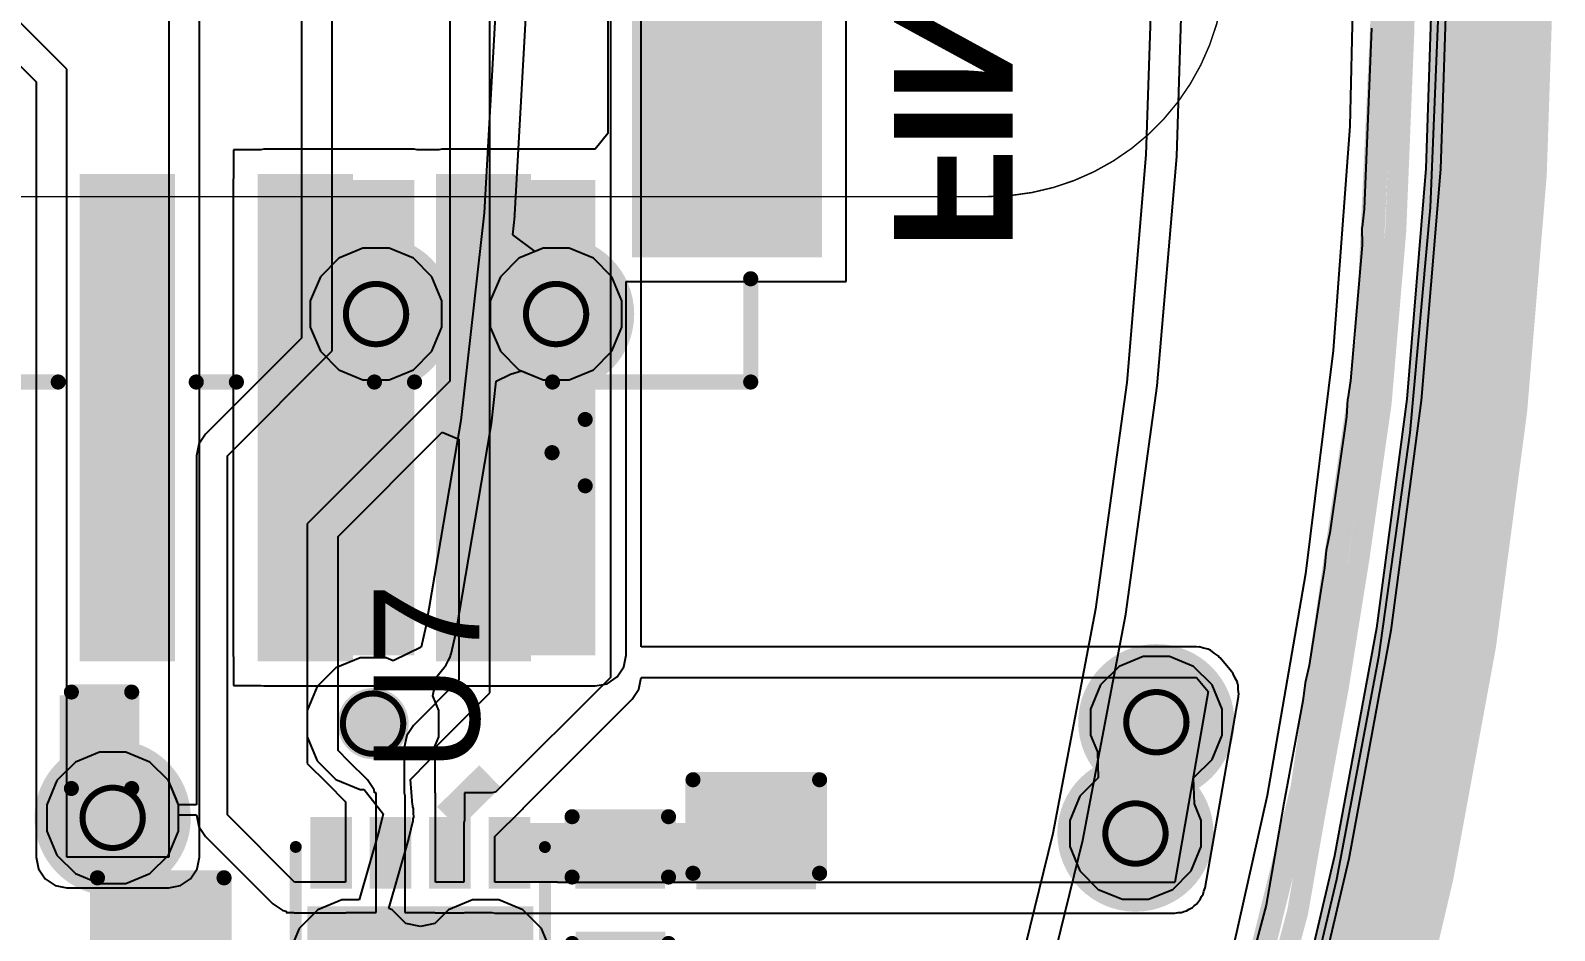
# Model space of a CAD drawing. Header units: inches. Extents: x -30 to 282, y -86 to 78.
# Drawn here: x 37.54 to 50.37, y -53.93 to -46.35 of the extents above; entities that cross this region are included whole.
import ezdxf

# ---------------------------------------------------------------- set-up
doc = ezdxf.new("R2010")
doc.units = ezdxf.units.IN
for name, color, linetype in [('Board Outline', 216, 'Continuous'), ('Bottom Layer', 5, 'Continuous'), ('Bottom Overlay', 54, 'Continuous'), ('Bottom Paste', 16, 'Continuous'), ('Bottom Solder', 6, 'Continuous'), ('Dimensions', 6, 'Continuous'), ('Drill Drawing', 1, 'Continuous'), ('GND 01', 76, 'Continuous'), ('GND 02', 16, 'Continuous'), ('Pad Holes', 156, 'Continuous'), ('PWR', 156, 'Continuous'), ('SIG 01', 90, 'Continuous'), ('Top Layer', 1, 'Continuous'), ('Top Overlay', 2, 'Continuous'), ('Top Paste', 8, 'Continuous'), ('Top Solder', 216, 'Continuous'), ('Via Holes', 16, 'Continuous')]:
    doc.layers.add(name, color=color, linetype=linetype)
doc.styles.add('Arial', font='', dxfattribs={"height": 0.2})
doc.styles.add('Arial_Bold', font='', dxfattribs={"height": 0.2})
doc.styles.get('Arial').set_extended_font_data('Arial')
doc.styles.get('Arial_Bold').set_extended_font_data('Arial', bold=True)

# ---------------------------------------------------------------- blocks, each defined once
blk = doc.blocks.new('B6B_ZR_SM4_TF_LF__SN__B_31')
at = {"layer": 'Bottom Layer'}
for points in [[(-4.1, 3.275), (-3.4, 3.275), (-3.4, -0.725), (-4.1, -0.725)], [(-2.6, 3.275), (-1.9, 3.275), (-1.9, -0.725), (-2.6, -0.725)], [(-1.1, 3.275), (-0.4, 3.275), (-0.4, -0.725), (-1.1, -0.725)], [(-6.55, -0.125), (-5.05, -0.125), (-5.05, -2.425), (-6.55, -2.425)]]:
    blk.add_hatch(color=5, dxfattribs=at).paths.add_polyline_path(points)
at = {"layer": 'Bottom Overlay'}
blk.add_hatch(color=54, dxfattribs=at).paths.add_polyline_path([(-4.594, 1.71), (-4.594, 1.417), (-4.403, 1.417), (-4.403, 1.71)])
at = {"layer": 'Bottom Paste'}
for points in [[(-4.1, 3.275), (-3.4, 3.275), (-3.4, -0.725), (-4.1, -0.725)], [(-2.6, 3.275), (-1.9, 3.275), (-1.9, -0.725), (-2.6, -0.725)], [(-1.1, 3.275), (-0.4, 3.275), (-0.4, -0.725), (-1.1, -0.725)], [(-6.55, -0.125), (-5.05, -0.125), (-5.05, -2.425), (-6.55, -2.425)]]:
    blk.add_hatch(color=16, dxfattribs=at).paths.add_polyline_path(points)
at = {"layer": 'Bottom Solder'}
for points in [[(-4.151, 3.326), (-3.349, 3.326), (-3.349, -0.776), (-4.151, -0.776)], [(-2.651, 3.326), (-1.849, 3.326), (-1.849, -0.776), (-2.651, -0.776)], [(-1.151, 3.326), (-0.349, 3.326), (-0.349, -0.776), (-1.151, -0.776)], [(-6.601, -0.074), (-4.999, -0.074), (-4.999, -2.476), (-6.601, -2.476)]]:
    blk.add_hatch(color=6, dxfattribs=at).paths.add_polyline_path(points)
at = {"layer": 'Bottom Overlay', "const_width": 0.127}
for points in [[(-4.327, 1.57), (-4.606, 1.849)], [(-4.606, 1.849), (-4.606, 1.29)], [(-4.327, 1.57), (-4.606, 1.29)], [(-4.331, 0.975), (-6, 0.975)], [(-6, 0.975), (-6, 0.106)], [(-2.831, 0.975), (-3.169, 0.975)], [(-1.331, 0.975), (-1.669, 0.975)], [(0.169, 0.975), (-0.169, 0.975)]]:
    blk.add_lwpolyline(points, dxfattribs=at)
at = {"layer": 'Bottom Overlay', "const_width": 0.0635}
for points in [[(-4.638, 1.849, 1), (-4.575, 1.849, 1)], [(-4.638, 1.849, 1), (-4.575, 1.849, 1)], [(-4.359, 1.57, 1), (-4.295, 1.57, 1)], [(-4.359, 1.57, 1), (-4.295, 1.57, 1)], [(-4.638, 1.29, 1), (-4.575, 1.29, 1)], [(-4.638, 1.29, 1), (-4.575, 1.29, 1)], [(-6.032, 0.975, 1), (-5.968, 0.975, 1)], [(-6.032, 0.975, 1), (-5.968, 0.975, 1)], [(-4.363, 0.975, 1), (-4.299, 0.975, 1)], [(-3.201, 0.975, 1), (-3.137, 0.975, 1)], [(-2.863, 0.975, 1), (-2.799, 0.975, 1)], [(-1.701, 0.975, 1), (-1.637, 0.975, 1)], [(-1.363, 0.975, 1), (-1.299, 0.975, 1)], [(-0.201, 0.975, 1), (-0.137, 0.975, 1)], [(-6.032, 0.106, 1), (-5.968, 0.106, 1)]]:
    blk.add_lwpolyline(points, format="xyb", close=True, dxfattribs=at)
blk = doc.blocks.new('WSON_8_2_2__81')
at = {"layer": 'Bottom Solder'}
h = blk.add_hatch(color=6, dxfattribs=at)
edge = h.paths.add_edge_path()
edge.add_arc((0, 0.55), 0.102, 0, 360)
h = blk.add_hatch(color=6, dxfattribs=at)
edge = h.paths.add_edge_path()
edge.add_arc((0, -0.55), 0.102, 0, 360)
at = {"layer": 'Pad Holes'}
h = blk.add_hatch(color=7, dxfattribs=at)
edge = h.paths.add_edge_path()
edge.add_arc((0, 0.55), 0.15, 0, 360)
h = blk.add_hatch(color=7, dxfattribs=at)
edge = h.paths.add_edge_path()
edge.add_arc((0, -0.55), 0.15, 0, 360)
at = {"layer": 'PWR'}
h = blk.add_hatch(color=156, dxfattribs=at)
edge = h.paths.add_edge_path()
edge.add_arc((0, 0.55), 0.3, 0, 360)
h = blk.add_hatch(color=156, dxfattribs=at)
edge = h.paths.add_edge_path()
edge.add_arc((0, -0.55), 0.3, 0, 360)
at = {"layer": 'SIG 01'}
h = blk.add_hatch(color=90, dxfattribs=at)
edge = h.paths.add_edge_path()
edge.add_arc((0, 0.55), 0.3, 0, 360)
h = blk.add_hatch(color=90, dxfattribs=at)
edge = h.paths.add_edge_path()
edge.add_arc((0, -0.55), 0.3, 0, 360)
at = {"layer": 'Top Layer'}
for points in [[(0.45, -0.9), (-0.45, -0.9), (-0.45, 0.9), (0.45, 0.9)], [(-0.699, 0.876), (-0.699, 0.626), (-1.199, 0.626), (-1.199, 0.876)], [(0.701, 0.625), (0.701, 0.875), (1.201, 0.875), (1.201, 0.625)], [(-0.701, 0.377), (-0.701, 0.127), (-1.201, 0.127), (-1.201, 0.377)], [(0.701, 0.126), (0.701, 0.376), (1.201, 0.376), (1.201, 0.126)], [(-0.7, -0.126), (-0.7, -0.376), (-1.2, -0.376), (-1.2, -0.126)], [(0.701, -0.374), (0.701, -0.124), (1.201, -0.124), (1.201, -0.374)], [(-0.701, -0.626), (-0.701, -0.876), (-1.201, -0.876), (-1.201, -0.626)], [(0.701, -0.876), (0.701, -0.626), (1.201, -0.626), (1.201, -0.876)]]:
    blk.add_hatch(color=1, dxfattribs=at).paths.add_polyline_path(points)
h = blk.add_hatch(color=1, dxfattribs=at)
edge = h.paths.add_edge_path()
edge.add_arc((0, 0.55), 0.3, 0, 360)
h = blk.add_hatch(color=1, dxfattribs=at)
edge = h.paths.add_edge_path()
edge.add_arc((0, -0.55), 0.3, 0, 360)
at = {"layer": 'Top Paste'}
for points in [[(0.45, -0.9), (-0.45, -0.9), (-0.45, 0.9), (0.45, 0.9)], [(-0.699, 0.876), (-0.699, 0.626), (-1.199, 0.626), (-1.199, 0.876)], [(0.701, 0.625), (0.701, 0.875), (1.201, 0.875), (1.201, 0.625)], [(-0.701, 0.377), (-0.701, 0.127), (-1.201, 0.127), (-1.201, 0.377)], [(0.701, 0.126), (0.701, 0.376), (1.201, 0.376), (1.201, 0.126)], [(-0.7, -0.126), (-0.7, -0.376), (-1.2, -0.376), (-1.2, -0.126)], [(0.701, -0.374), (0.701, -0.124), (1.201, -0.124), (1.201, -0.374)], [(-0.701, -0.626), (-0.701, -0.876), (-1.201, -0.876), (-1.201, -0.626)], [(0.701, -0.876), (0.701, -0.626), (1.201, -0.626), (1.201, -0.876)]]:
    blk.add_hatch(color=8, dxfattribs=at).paths.add_polyline_path(points)
at = {"layer": 'Top Solder'}
for points in [[(-0.649, 0.927), (-0.649, 0.575), (-1.25, 0.575), (-1.25, 0.927)], [(0.501, -0.951), (-0.501, -0.951), (-0.501, 0.951), (0.501, 0.951)], [(0.65, 0.575), (0.65, 0.926), (1.251, 0.926), (1.251, 0.575)], [(-0.65, 0.427), (-0.65, 0.076), (-1.251, 0.076), (-1.251, 0.427)], [(0.65, 0.075), (0.65, 0.427), (1.251, 0.427), (1.251, 0.075)], [(-0.65, -0.075), (-0.65, -0.427), (-1.251, -0.427), (-1.251, -0.075)], [(0.65, -0.425), (0.65, -0.073), (1.251, -0.073), (1.251, -0.425)], [(-0.65, -0.575), (-0.65, -0.927), (-1.251, -0.927), (-1.251, -0.575)], [(0.65, -0.927), (0.65, -0.575), (1.251, -0.575), (1.251, -0.927)]]:
    blk.add_hatch(color=216, dxfattribs=at).paths.add_polyline_path(points)
h = blk.add_hatch(color=216, dxfattribs=at)
edge = h.paths.add_edge_path()
edge.add_arc((0, 0.55), 0.402, 0, 360)
h = blk.add_hatch(color=216, dxfattribs=at)
edge = h.paths.add_edge_path()
edge.add_arc((0, -0.55), 0.402, 0, 360)
at = {"layer": 'Top Overlay'}
for points, const_width in [([(-1, 1.049), (1, 1.049)], 0.1), ([(-1.457, 0.904), (-1.33, 0.777)], 0.127), ([(-1.457, 0.904), (-1.457, 0.65)], 0.127), ([(-1.33, 0.777), (-1.457, 0.65)], 0.127), ([(-1.001, -1.049), (0.999, -1.049)], 0.1)]:
    blk.add_lwpolyline(points, dxfattribs=dict(at, const_width=const_width))
for points, const_width in [([(-1.025, 1.049, 1), (-0.975, 1.049, 1)], 0.05), ([(0.975, 1.049, 1), (1.025, 1.049, 1)], 0.05), ([(-1.489, 0.904, 1), (-1.426, 0.904, 1)], 0.0635), ([(-1.489, 0.904, 1), (-1.426, 0.904, 1)], 0.0635), ([(-1.362, 0.777, 1), (-1.299, 0.777, 1)], 0.0635), ([(-1.362, 0.777, 1), (-1.299, 0.777, 1)], 0.0635), ([(-1.489, 0.65, 1), (-1.426, 0.65, 1)], 0.0635), ([(-1.489, 0.65, 1), (-1.426, 0.65, 1)], 0.0635), ([(-1.026, -1.049, 1), (-0.976, -1.049, 1)], 0.05), ([(0.974, -1.049, 1), (1.024, -1.049, 1)], 0.05)]:
    blk.add_lwpolyline(points, format="xyb", close=True, dxfattribs=dict(at, const_width=const_width))
blk = doc.blocks.new('R___0603_99')
at = {"layer": 'Top Layer'}
for points in [[(-0.381, 0.445), (-0.381, -0.445), (-1.143, -0.445), (-1.143, 0.445)], [(1.143, 0.445), (1.143, -0.445), (0.381, -0.445), (0.381, 0.445)]]:
    blk.add_hatch(color=1, dxfattribs=at).paths.add_polyline_path(points)
at = {"layer": 'Top Paste'}
for points in [[(-0.381, 0.445), (-0.381, -0.445), (-1.143, -0.445), (-1.143, 0.445)], [(1.143, 0.445), (1.143, -0.445), (0.381, -0.445), (0.381, 0.445)]]:
    blk.add_hatch(color=8, dxfattribs=at).paths.add_polyline_path(points)
at = {"layer": 'Top Solder'}
for points in [[(-0.279, 0.546), (-0.279, -0.546), (-1.245, -0.546), (-1.245, 0.546)], [(1.245, 0.546), (1.245, -0.546), (0.279, -0.546), (0.279, 0.546)]]:
    blk.add_hatch(color=216, dxfattribs=at).paths.add_polyline_path(points)
at = {"layer": 'Top Overlay', "const_width": 0.127}
for points in [[(-1.219, 0.533), (1.219, 0.533)], [(-1.219, -0.533), (-1.219, 0.533)], [(1.219, -0.533), (1.219, 0.533)], [(1.219, -0.533), (-1.219, -0.533)]]:
    blk.add_lwpolyline(points, dxfattribs=at)
at = {"layer": 'Top Overlay', "const_width": 0.0635}
for points in [[(-1.251, 0.533, 1), (-1.187, 0.533, 1)], [(-1.251, 0.533, 1), (-1.187, 0.533, 1)], [(1.187, 0.533, 1), (1.251, 0.533, 1)], [(1.187, 0.533, 1), (1.251, 0.533, 1)], [(-1.251, -0.533, 1), (-1.187, -0.533, 1)], [(-1.251, -0.533, 1), (-1.187, -0.533, 1)], [(1.187, -0.533, 1), (1.251, -0.533, 1)], [(1.187, -0.533, 1), (1.251, -0.533, 1)]]:
    blk.add_lwpolyline(points, format="xyb", close=True, dxfattribs=at)
blk = doc.blocks.new('C___0402_B_129')
at = {"layer": 'Bottom Layer'}
for points in [[(-0.241, 0.317), (-0.241, -0.318), (-0.699, -0.318), (-0.699, 0.317)], [(0.699, 0.317), (0.699, -0.318), (0.241, -0.318), (0.241, 0.317)]]:
    blk.add_hatch(color=5, dxfattribs=at).paths.add_polyline_path(points)
at = {"layer": 'Bottom Paste'}
for points in [[(-0.241, 0.317), (-0.241, -0.318), (-0.699, -0.318), (-0.699, 0.317)], [(0.699, 0.317), (0.699, -0.318), (0.241, -0.318), (0.241, 0.317)]]:
    blk.add_hatch(color=16, dxfattribs=at).paths.add_polyline_path(points)
at = {"layer": 'Bottom Solder'}
for points in [[(-0.181, 0.377), (-0.181, -0.378), (-0.759, -0.378), (-0.759, 0.377)], [(0.759, 0.377), (0.759, -0.378), (0.181, -0.378), (0.181, 0.377)]]:
    blk.add_hatch(color=6, dxfattribs=at).paths.add_polyline_path(points)
at = {"layer": 'Bottom Overlay', "const_width": 0.127}
for points in [[(-0.787, 0.406), (-0.279, 0.406)], [(-0.787, 0.406), (-0.787, -0.406)], [(0.279, 0.406), (0.787, 0.406)], [(0.787, 0.406), (0.787, -0.406)], [(-0.787, -0.406), (-0.279, -0.406)], [(0.279, -0.406), (0.787, -0.406)]]:
    blk.add_lwpolyline(points, dxfattribs=at)
at = {"layer": 'Bottom Overlay', "const_width": 0.0635}
for points in [[(-0.819, 0.406, 1), (-0.756, 0.406, 1)], [(-0.819, 0.406, 1), (-0.756, 0.406, 1)], [(-0.311, 0.406, 1), (-0.248, 0.406, 1)], [(0.248, 0.406, 1), (0.311, 0.406, 1)], [(0.756, 0.406, 1), (0.819, 0.406, 1)], [(0.756, 0.406, 1), (0.819, 0.406, 1)], [(-0.819, -0.406, 1), (-0.756, -0.406, 1)], [(-0.819, -0.406, 1), (-0.756, -0.406, 1)], [(-0.311, -0.406, 1), (-0.248, -0.406, 1)], [(0.248, -0.406, 1), (0.311, -0.406, 1)], [(0.756, -0.406, 1), (0.819, -0.406, 1)], [(0.756, -0.406, 1), (0.819, -0.406, 1)]]:
    blk.add_lwpolyline(points, format="xyb", close=True, dxfattribs=at)
blk = doc.blocks.new('C___0402_139')
at = {"layer": 'Top Layer'}
for points in [[(-0.699, -0.318), (-0.699, 0.317), (-0.241, 0.317), (-0.241, -0.318)], [(0.241, -0.317), (0.241, 0.318), (0.698, 0.318), (0.698, -0.317)]]:
    blk.add_hatch(color=1, dxfattribs=at).paths.add_polyline_path(points)
at = {"layer": 'Top Paste'}
for points in [[(-0.699, -0.318), (-0.699, 0.317), (-0.241, 0.317), (-0.241, -0.318)], [(0.241, -0.317), (0.241, 0.318), (0.698, 0.318), (0.698, -0.317)]]:
    blk.add_hatch(color=8, dxfattribs=at).paths.add_polyline_path(points)
at = {"layer": 'Top Solder'}
for points in [[(-0.758, -0.378), (-0.758, 0.377), (-0.181, 0.377), (-0.181, -0.378)], [(0.181, -0.377), (0.181, 0.378), (0.758, 0.378), (0.758, -0.377)]]:
    blk.add_hatch(color=216, dxfattribs=at).paths.add_polyline_path(points)
at = {"layer": 'Top Overlay', "const_width": 0.127}
for points in [[(-0.787, 0.406), (-0.279, 0.406)], [(-0.787, 0.406), (-0.787, -0.406)], [(0.279, 0.406), (0.787, 0.406)], [(0.787, 0.406), (0.787, -0.406)], [(-0.787, -0.406), (-0.279, -0.406)], [(0.279, -0.406), (0.787, -0.406)]]:
    blk.add_lwpolyline(points, dxfattribs=at)
at = {"layer": 'Top Overlay', "const_width": 0.0635}
for points in [[(-0.819, 0.406, 1), (-0.756, 0.406, 1)], [(-0.819, 0.406, 1), (-0.756, 0.406, 1)], [(-0.311, 0.406, 1), (-0.248, 0.406, 1)], [(0.248, 0.406, 1), (0.311, 0.406, 1)], [(0.756, 0.406, 1), (0.819, 0.406, 1)], [(0.756, 0.406, 1), (0.819, 0.406, 1)], [(-0.819, -0.406, 1), (-0.756, -0.406, 1)], [(-0.819, -0.406, 1), (-0.756, -0.406, 1)], [(-0.311, -0.406, 1), (-0.248, -0.406, 1)], [(0.248, -0.406, 1), (0.311, -0.406, 1)], [(0.756, -0.406, 1), (0.819, -0.406, 1)], [(0.756, -0.406, 1), (0.819, -0.406, 1)]]:
    blk.add_lwpolyline(points, format="xyb", close=True, dxfattribs=at)
blk = doc.blocks.new('C___0603_141')
at = {"layer": 'Top Layer'}
for points in [[(-0.381, 0.445), (-0.381, -0.444), (-1.143, -0.444), (-1.143, 0.445)], [(1.143, 0.445), (1.143, -0.444), (0.381, -0.444), (0.381, 0.445)]]:
    blk.add_hatch(color=1, dxfattribs=at).paths.add_polyline_path(points)
at = {"layer": 'Top Paste'}
for points in [[(-0.381, 0.445), (-0.381, -0.444), (-1.143, -0.444), (-1.143, 0.445)], [(1.143, 0.445), (1.143, -0.444), (0.381, -0.444), (0.381, 0.445)]]:
    blk.add_hatch(color=8, dxfattribs=at).paths.add_polyline_path(points)
at = {"layer": 'Top Solder'}
for points in [[(-0.321, 0.505), (-0.321, -0.504), (-1.203, -0.504), (-1.203, 0.505)], [(1.203, 0.505), (1.203, -0.504), (0.321, -0.504), (0.321, 0.505)]]:
    blk.add_hatch(color=216, dxfattribs=at).paths.add_polyline_path(points)
at = {"layer": 'Top Overlay', "const_width": 0.127}
for points in [[(-0.457, 0.533), (-1.245, 0.533)], [(-1.245, 0.533), (-1.245, -0.533)], [(1.245, 0.533), (0.457, 0.533)], [(1.245, 0.533), (1.245, -0.533)], [(-0.457, -0.533), (-1.245, -0.533)], [(0.457, -0.533), (1.245, -0.533)]]:
    blk.add_lwpolyline(points, dxfattribs=at)
at = {"layer": 'Top Overlay', "const_width": 0.0635}
for points in [[(-1.276, 0.533, 1), (-1.213, 0.533, 1)], [(-1.276, 0.533, 1), (-1.213, 0.533, 1)], [(-0.489, 0.533, 1), (-0.425, 0.533, 1)], [(0.425, 0.533, 1), (0.489, 0.533, 1)], [(1.213, 0.533, 1), (1.276, 0.533, 1)], [(1.213, 0.533, 1), (1.276, 0.533, 1)], [(-1.276, -0.533, 1), (-1.213, -0.533, 1)], [(-1.276, -0.533, 1), (-1.213, -0.533, 1)], [(-0.489, -0.533, 1), (-0.425, -0.533, 1)], [(0.425, -0.533, 1), (0.489, -0.533, 1)], [(1.213, -0.533, 1), (1.276, -0.533, 1)], [(1.213, -0.533, 1), (1.276, -0.533, 1)]]:
    blk.add_lwpolyline(points, format="xyb", close=True, dxfattribs=at)

msp = doc.modelspace()

# ---------------------------------------------------------------- hatches: boundary and pattern name
at = {"layer": 'Bottom Layer'}
for points in [[(39.501, -51.611), (40.768, -51.611), (40.768, -47.611), (39.501, -47.611)], [(41.001, -51.611), (42.292, -51.611), (42.292, -47.611), (41.001, -47.611)]]:
    msp.add_hatch(color=5, dxfattribs=at).paths.add_polyline_path(points)
h = msp.add_hatch(color=5, dxfattribs=at)
edge = h.paths.add_edge_path()
edge.add_arc((40.446, -48.739), 0.3, 0, 360)
h = msp.add_hatch(color=5, dxfattribs=at)
edge = h.paths.add_edge_path()
edge.add_arc((41.962, -48.739), 0.3, 0, 360)
h = msp.add_hatch(color=5, dxfattribs=at)
edge = h.paths.add_edge_path()
edge.add_arc((40.421, -52.187), 0.3, 0, 360)
h = msp.add_hatch(color=5, dxfattribs=at)
edge = h.paths.add_edge_path()
edge.add_arc((47.017, -52.175), 0.3, 0, 360)
h = msp.add_hatch(color=5, dxfattribs=at)
edge = h.paths.add_edge_path()
edge.add_arc((38.228, -52.98), 0.3, 0, 360)
h = msp.add_hatch(color=5, dxfattribs=at)
edge = h.paths.add_edge_path()
edge.add_arc((46.841, -53.112), 0.3, 0, 360)
at = {"layer": 'GND 01'}
h = msp.add_hatch(color=76, dxfattribs=at)
edge = h.paths.add_edge_path()
edge.add_arc((40.446, -48.739), 0.658, 0, 360)
h = msp.add_hatch(color=76, dxfattribs=at)
edge = h.paths.add_edge_path()
edge.add_arc((41.962, -48.739), 0.658, 0, 360)
h = msp.add_hatch(color=76, dxfattribs=at)
edge = h.paths.add_edge_path()
edge.add_arc((47.017, -52.175), 0.658, 0, 360)
h = msp.add_hatch(color=76, dxfattribs=at)
edge = h.paths.add_edge_path()
edge.add_arc((38.228, -52.98), 0.658, 0, 360)
h = msp.add_hatch(color=76, dxfattribs=at)
edge = h.paths.add_edge_path()
edge.add_arc((46.841, -53.112), 0.658, 0, 360)
at = {"layer": 'GND 02'}
h = msp.add_hatch(color=16, dxfattribs=at)
edge = h.paths.add_edge_path()
edge.add_arc((40.446, -48.739), 0.658, 0, 360)
h = msp.add_hatch(color=16, dxfattribs=at)
edge = h.paths.add_edge_path()
edge.add_arc((41.962, -48.739), 0.658, 0, 360)
h = msp.add_hatch(color=16, dxfattribs=at)
edge = h.paths.add_edge_path()
edge.add_arc((47.017, -52.175), 0.658, 0, 360)
h = msp.add_hatch(color=16, dxfattribs=at)
edge = h.paths.add_edge_path()
edge.add_arc((38.228, -52.98), 0.658, 0, 360)
h = msp.add_hatch(color=16, dxfattribs=at)
edge = h.paths.add_edge_path()
edge.add_arc((46.841, -53.112), 0.658, 0, 360)
at = {"layer": 'PWR'}
h = msp.add_hatch(color=156, dxfattribs=at)
edge = h.paths.add_edge_path()
edge.add_arc((40.446, -48.739), 0.3, 0, 360)
h = msp.add_hatch(color=156, dxfattribs=at)
edge = h.paths.add_edge_path()
edge.add_arc((41.962, -48.739), 0.3, 0, 360)
h = msp.add_hatch(color=156, dxfattribs=at)
edge = h.paths.add_edge_path()
edge.add_arc((40.421, -52.187), 0.3, 0, 360)
h = msp.add_hatch(color=156, dxfattribs=at)
edge = h.paths.add_edge_path()
edge.add_arc((47.017, -52.175), 0.3, 0, 360)
h = msp.add_hatch(color=156, dxfattribs=at)
edge = h.paths.add_edge_path()
edge.add_arc((38.228, -52.98), 0.3, 0, 360)
h = msp.add_hatch(color=156, dxfattribs=at)
edge = h.paths.add_edge_path()
edge.add_arc((46.841, -53.112), 0.3, 0, 360)
at = {"layer": 'SIG 01'}
h = msp.add_hatch(color=90, dxfattribs=at)
edge = h.paths.add_edge_path()
edge.add_arc((40.446, -48.739), 0.3, 0, 360)
h = msp.add_hatch(color=90, dxfattribs=at)
edge = h.paths.add_edge_path()
edge.add_arc((41.962, -48.739), 0.3, 0, 360)
h = msp.add_hatch(color=90, dxfattribs=at)
edge = h.paths.add_edge_path()
edge.add_arc((40.421, -52.187), 0.3, 0, 360)
h = msp.add_hatch(color=90, dxfattribs=at)
edge = h.paths.add_edge_path()
edge.add_arc((47.017, -52.175), 0.3, 0, 360)
h = msp.add_hatch(color=90, dxfattribs=at)
edge = h.paths.add_edge_path()
edge.add_arc((38.228, -52.98), 0.3, 0, 360)
h = msp.add_hatch(color=90, dxfattribs=at)
edge = h.paths.add_edge_path()
edge.add_arc((46.841, -53.112), 0.3, 0, 360)
at = {"layer": 'Top Layer'}
h = msp.add_hatch(color=1, dxfattribs=at)
edge = h.paths.add_edge_path()
edge.add_arc((40.446, -48.739), 0.3, 0, 360)
h = msp.add_hatch(color=1, dxfattribs=at)
edge = h.paths.add_edge_path()
edge.add_arc((41.962, -48.739), 0.3, 0, 360)
h = msp.add_hatch(color=1, dxfattribs=at)
edge = h.paths.add_edge_path()
edge.add_arc((40.421, -52.187), 0.3, 0, 360)
h = msp.add_hatch(color=1, dxfattribs=at)
edge = h.paths.add_edge_path()
edge.add_arc((47.017, -52.175), 0.3, 0, 360)
for points in [[(40.96, -52.887), (41.143, -53.072), (41.497, -52.723), (41.314, -52.538)], [(41.445, -53.524), (44.093, -53.524), (44.093, -53.024), (41.445, -53.024)]]:
    msp.add_hatch(color=1, dxfattribs=at).paths.add_polyline_path(points)
h = msp.add_hatch(color=1, dxfattribs=at)
edge = h.paths.add_edge_path()
edge.add_arc((38.228, -52.98), 0.3, 0, 360)
h = msp.add_hatch(color=1, dxfattribs=at)
edge = h.paths.add_edge_path()
edge.add_arc((46.841, -53.112), 0.3, 0, 360)
at = {"layer": 'Via Holes'}
h = msp.add_hatch(color=7, dxfattribs=at)
edge = h.paths.add_edge_path()
edge.add_arc((40.446, -48.739), 0.15, 0, 360)
h = msp.add_hatch(color=7, dxfattribs=at)
edge = h.paths.add_edge_path()
edge.add_arc((41.962, -48.739), 0.15, 0, 360)
h = msp.add_hatch(color=7, dxfattribs=at)
edge = h.paths.add_edge_path()
edge.add_arc((40.421, -52.187), 0.15, 0, 360)
h = msp.add_hatch(color=7, dxfattribs=at)
edge = h.paths.add_edge_path()
edge.add_arc((47.017, -52.175), 0.15, 0, 360)
h = msp.add_hatch(color=7, dxfattribs=at)
edge = h.paths.add_edge_path()
edge.add_arc((38.228, -52.98), 0.15, 0, 360)
h = msp.add_hatch(color=7, dxfattribs=at)
edge = h.paths.add_edge_path()
edge.add_arc((46.841, -53.112), 0.15, 0, 360)

# ---------------------------------------------------------------- linework, layer by layer
at = {"layer": 'Board Outline', "const_width": 0.254}
msp.add_lwpolyline([(37.495, -16.446, -2.502525), (-17.293, -16.446)], format="xyb", dxfattribs=at)
at = {"layer": 'Bottom Layer'}
for p, q in [((37.842, -46.676), (36.501, -45.335)), ((36.318, -45.518), (37.583, -46.783)), ((46.991, -45.474), (46.929, -47.397)), ((47.188, -47.413), (47.25, -45.475)), ((42.397, -45.657), (42.397, -47.218)), ((44.405, -48.465), (44.405, -45.657)), ((49.401, -45.938), (49.322, -47.842)), ((38.701, -46.214), (38.701, -53.311)), ((38.96, -53.311), (38.96, -46.214)), ((37.842, -53.311), (37.842, -46.676)), ((37.583, -46.783), (37.583, -53.311)), ((42.397, -47.218), (42.292, -47.352)), ((39.501, -47.352), (39.476, -47.357)), ((40.768, -47.352), (39.501, -47.352)), ((40.793, -47.357), (40.768, -47.352)), ((41.001, -47.352), (40.976, -47.357)), ((42.292, -47.352), (41.001, -47.352)), ((39.476, -47.357), (39.247, -47.357)), ((39.247, -47.357), (39.247, -47.586)), ((40.976, -47.357), (40.793, -47.357)), ((46.929, -47.397), (46.767, -49.315)), ((47.025, -49.344), (47.188, -47.413)), ((39.247, -47.586), (39.242, -47.611)), ((39.242, -47.611), (39.242, -51.611)), ((49.322, -47.842), (49.151, -49.739)), ((42.551, -51.611), (42.551, -48.465)), ((42.551, -48.465), (44.405, -48.465)), ((46.767, -49.315), (46.505, -51.222)), ((46.761, -51.264), (47.025, -49.344)), ((49.151, -49.739), (48.888, -51.627)), ((46.505, -51.222), (46.144, -53.112)), ((46.397, -53.168), (46.761, -51.264)), ((39.242, -51.611), (39.247, -51.636)), ((39.247, -51.636), (39.247, -51.865)), ((42.476, -51.794), (42.532, -51.71)), ((42.532, -51.71), (42.551, -51.611)), ((48.888, -51.627), (48.534, -53.499)), ((42.392, -51.851), (42.476, -51.794)), ((39.247, -51.865), (39.476, -51.865)), ((39.476, -51.865), (39.501, -51.87)), ((39.501, -51.87), (40.768, -51.87)), ((40.768, -51.87), (40.793, -51.865)), ((40.793, -51.865), (40.976, -51.865)), ((40.976, -51.865), (41.001, -51.87)), ((41.001, -51.87), (42.292, -51.87)), ((42.292, -51.87), (42.392, -51.851)), ((46.144, -53.112), (45.685, -54.982)), ((45.935, -55.05), (46.397, -53.168)), ((37.583, -53.311), (37.603, -53.41)), ((38.701, -53.311), (37.842, -53.311)), ((38.94, -53.41), (38.96, -53.311)), ((37.603, -53.41), (37.659, -53.494)), ((37.659, -53.494), (37.743, -53.55)), ((38.8, -53.55), (38.884, -53.494)), ((38.884, -53.494), (38.94, -53.41)), ((48.534, -53.499), (48.09, -55.352)), ((37.743, -53.55), (37.842, -53.57)), ((37.842, -53.57), (38.701, -53.57)), ((38.701, -53.57), (38.8, -53.55))]:
    msp.add_line(p, q, dxfattribs=at)
at = {"layer": 'Dimensions', "const_width": 0.0127}
msp.add_lwpolyline([(47.601, -45.75, -0.414214), (45.601, -47.75)], format="xyb", dxfattribs=at)
msp.add_lwpolyline([(29.601, -47.75), (45.601, -47.75)], dxfattribs=at)
at = {"layer": 'Dimensions', "const_width": 0.00635}
msp.add_lwpolyline([(45.598, -47.75, 1), (45.604, -47.75, 1)], format="xyb", close=True, dxfattribs=at)
msp.add_lwpolyline([(45.598, -47.75, 1), (45.604, -47.75, 1)], format="xyb", close=True, dxfattribs=at)
at = {"layer": 'Drill Drawing'}
for points, const_width in [([(40.7, -48.739, 1), (40.192, -48.739, 1)], 0.0508), ([(42.216, -48.739, 1), (41.708, -48.739, 1)], 0.0508), ([(40.18, -48.739, 1), (40.205, -48.739, 1)], 0.0254), ([(40.688, -48.739, 1), (40.713, -48.739, 1)], 0.0254), ([(41.696, -48.739, 1), (41.721, -48.739, 1)], 0.0254), ([(42.204, -48.739, 1), (42.229, -48.739, 1)], 0.0254), ([(40.675, -52.187, 1), (40.167, -52.187, 1)], 0.0508), ([(47.271, -52.175, 1), (46.763, -52.175, 1)], 0.0508), ([(40.154, -52.187, 1), (40.18, -52.187, 1)], 0.0254), ([(40.662, -52.187, 1), (40.688, -52.187, 1)], 0.0254), ([(46.75, -52.175, 1), (46.776, -52.175, 1)], 0.0254), ([(47.258, -52.175, 1), (47.284, -52.175, 1)], 0.0254), ([(38.482, -52.98, 1), (37.974, -52.98, 1)], 0.0508), ([(47.095, -53.112, 1), (46.587, -53.112, 1)], 0.0508), ([(37.962, -52.98, 1), (37.987, -52.98, 1)], 0.0254), ([(38.47, -52.98, 1), (38.495, -52.98, 1)], 0.0254), ([(46.575, -53.112, 1), (46.6, -53.112, 1)], 0.0254), ([(47.083, -53.112, 1), (47.108, -53.112, 1)], 0.0254)]:
    msp.add_lwpolyline(points, format="xyb", close=True, dxfattribs=dict(at, const_width=const_width))
at = {"layer": 'GND 01'}
for p, q in [((49.351, -45.567), (49.287, -47.513)), ((49.287, -47.513), (49.127, -49.454)), ((49.127, -49.454), (48.87, -51.384)), ((48.87, -51.384), (48.518, -53.299)), ((48.518, -53.299), (48.072, -55.194))]:
    msp.add_line(p, q, dxfattribs=at)
at = {"layer": 'GND 01', "const_width": 1.016}
for points in [[(49.797, -47.543), (49.862, -45.571)], [(49.634, -49.508), (49.797, -47.543)], [(49.375, -51.464), (49.634, -49.508)], [(49.018, -53.404), (49.375, -51.464)], [(48.566, -55.323), (49.018, -53.404)]]:
    msp.add_lwpolyline(points, dxfattribs=at)
at = {"layer": 'GND 01', "const_width": 0.508}
for points in [[(49.543, -47.543, 1), (50.051, -47.543, 1)], [(49.543, -47.543, 1), (50.051, -47.543, 1)], [(49.38, -49.508, 1), (49.888, -49.508, 1)], [(49.38, -49.508, 1), (49.888, -49.508, 1)], [(49.121, -51.464, 1), (49.629, -51.464, 1)], [(49.121, -51.464, 1), (49.629, -51.464, 1)], [(48.764, -53.404, 1), (49.272, -53.404, 1)], [(48.764, -53.404, 1), (49.272, -53.404, 1)]]:
    msp.add_lwpolyline(points, format="xyb", close=True, dxfattribs=at)
at = {"layer": 'GND 02'}
for p, q in [((49.351, -45.567), (49.287, -47.513)), ((49.287, -47.513), (49.127, -49.454)), ((49.127, -49.454), (48.87, -51.384)), ((48.87, -51.384), (48.518, -53.299)), ((48.518, -53.299), (48.072, -55.194))]:
    msp.add_line(p, q, dxfattribs=at)
at = {"layer": 'GND 02', "const_width": 1.016}
for points in [[(49.797, -47.543), (49.862, -45.571)], [(49.634, -49.508), (49.797, -47.543)], [(49.375, -51.464), (49.634, -49.508)], [(49.018, -53.404), (49.375, -51.464)], [(48.566, -55.323), (49.018, -53.404)]]:
    msp.add_lwpolyline(points, dxfattribs=at)
at = {"layer": 'GND 02', "const_width": 0.508}
for points in [[(49.543, -47.543, 1), (50.051, -47.543, 1)], [(49.543, -47.543, 1), (50.051, -47.543, 1)], [(49.38, -49.508, 1), (49.888, -49.508, 1)], [(49.38, -49.508, 1), (49.888, -49.508, 1)], [(49.121, -51.464, 1), (49.629, -51.464, 1)], [(49.121, -51.464, 1), (49.629, -51.464, 1)], [(48.764, -53.404, 1), (49.272, -53.404, 1)], [(48.764, -53.404, 1), (49.272, -53.404, 1)]]:
    msp.add_lwpolyline(points, format="xyb", close=True, dxfattribs=at)
at = {"layer": 'PWR'}
for p, q in [((49.473, -45.568), (49.409, -47.52)), ((41.455, -46.13), (41.357, -47.886)), ((41.615, -47.901), (41.714, -46.144)), ((49.409, -47.52), (49.248, -49.467)), ((41.357, -47.886), (41.16, -49.635)), ((41.597, -48.071), (41.614, -47.915)), ((41.613, -47.908), (41.615, -47.901)), ((41.614, -47.915), (41.613, -47.908)), ((41.785, -48.212), (41.597, -48.071)), ((40.336, -48.185), (40.133, -48.269)), ((40.557, -48.185), (40.336, -48.185)), ((40.76, -48.269), (40.557, -48.185)), ((41.852, -48.185), (41.785, -48.212)), ((42.072, -48.185), (41.852, -48.185)), ((42.276, -48.269), (42.072, -48.185)), ((40.133, -48.269), (39.977, -48.425)), ((40.916, -48.425), (40.76, -48.269)), ((42.432, -48.425), (42.276, -48.269)), ((39.977, -48.425), (39.892, -48.628)), ((41, -48.628), (40.916, -48.425)), ((42.516, -48.628), (42.432, -48.425)), ((39.892, -48.628), (39.892, -48.849)), ((41, -48.849), (41, -48.628)), ((42.516, -48.849), (42.516, -48.628)), ((39.892, -48.849), (39.977, -49.052)), ((40.916, -49.052), (41, -48.849)), ((42.432, -49.052), (42.516, -48.849)), ((39.977, -49.052), (40.133, -49.208)), ((40.76, -49.208), (40.916, -49.052)), ((42.276, -49.208), (42.432, -49.052)), ((40.133, -49.208), (40.336, -49.293)), ((40.557, -49.293), (40.76, -49.208)), ((41.458, -49.305), (41.578, -49.244)), ((41.578, -49.244), (41.672, -49.218)), ((41.672, -49.218), (41.852, -49.293)), ((42.072, -49.293), (42.276, -49.208)), ((40.336, -49.293), (40.557, -49.293)), ((41.417, -49.664), (41.458, -49.305)), ((41.852, -49.293), (42.072, -49.293)), ((49.248, -49.467), (48.991, -51.403)), ((41.16, -49.635), (40.865, -51.369)), ((41.415, -49.671), (41.417, -49.664)), ((41.12, -51.413), (41.415, -49.678)), ((41.415, -49.678), (41.415, -49.671)), ((40.865, -51.369), (40.825, -51.543)), ((41.078, -51.6), (41.117, -51.427)), ((41.117, -51.427), (41.118, -51.42)), ((41.118, -51.42), (41.12, -51.413)), ((48.991, -51.403), (48.638, -53.324)), ((40.825, -51.543), (40.591, -51.658)), ((40.107, -51.718), (39.951, -51.874)), ((40.311, -51.633), (40.107, -51.718)), ((40.531, -51.633), (40.311, -51.633)), ((40.591, -51.658), (40.531, -51.633)), ((40.957, -51.791), (41.019, -51.715)), ((41.019, -51.715), (41.02, -51.714)), ((41.02, -51.714), (41.027, -51.702)), ((41.027, -51.702), (41.037, -51.693)), ((41.037, -51.693), (41.052, -51.659)), ((41.052, -51.659), (41.07, -51.626)), ((41.07, -51.626), (41.072, -51.613)), ((41.072, -51.613), (41.078, -51.6)), ((46.703, -51.705), (46.547, -51.861)), ((46.907, -51.621), (46.703, -51.705)), ((47.127, -51.621), (46.907, -51.621)), ((47.331, -51.705), (47.127, -51.621)), ((47.487, -51.861), (47.331, -51.705)), ((40.924, -51.954), (40.957, -51.791)), ((39.951, -51.874), (39.867, -52.077)), ((40.975, -52.077), (40.924, -51.954)), ((46.547, -51.861), (46.463, -52.064)), ((47.571, -52.064), (47.487, -51.861)), ((39.867, -52.077), (39.867, -52.298)), ((40.975, -52.298), (40.975, -52.077)), ((46.463, -52.064), (46.463, -52.285)), ((47.571, -52.285), (47.571, -52.064)), ((39.867, -52.298), (39.951, -52.501)), ((40.891, -52.501), (40.975, -52.298)), ((46.463, -52.285), (46.521, -52.425)), ((47.487, -52.488), (47.571, -52.285)), ((46.521, -52.425), (46.527, -52.643)), ((47.331, -52.644), (47.487, -52.488)), ((39.951, -52.501), (40.107, -52.657)), ((40.735, -52.657), (40.891, -52.501)), ((40.107, -52.657), (40.311, -52.741)), ((40.311, -52.741), (40.343, -52.741)), ((40.343, -52.741), (40.345, -52.742)), ((40.345, -52.742), (40.505, -52.945)), ((40.752, -52.87), (40.735, -52.657)), ((46.527, -52.643), (46.372, -52.798)), ((47.337, -52.861), (47.331, -52.644)), ((40.755, -52.874), (40.752, -52.87)), ((40.756, -52.888), (40.755, -52.874)), ((46.372, -52.798), (46.287, -53.002)), ((47.395, -53.002), (47.337, -52.861)), ((40.505, -52.945), (40.473, -53.085)), ((40.726, -53.142), (40.758, -53.002)), ((40.761, -52.901), (40.756, -52.888)), ((40.758, -52.988), (40.763, -52.975)), ((40.758, -53.002), (40.758, -52.988)), ((40.76, -52.938), (40.761, -52.901)), ((40.763, -52.975), (40.76, -52.938)), ((46.287, -53.002), (46.287, -53.222)), ((47.395, -53.222), (47.395, -53.002)), ((40.473, -53.085), (40.305, -53.671)), ((40.553, -53.743), (40.722, -53.156)), ((40.722, -53.156), (40.723, -53.149)), ((40.723, -53.149), (40.726, -53.142)), ((46.287, -53.222), (46.372, -53.426)), ((47.311, -53.426), (47.395, -53.222)), ((48.638, -53.324), (48.19, -55.225)), ((46.372, -53.426), (46.527, -53.582)), ((47.155, -53.582), (47.311, -53.426)), ((46.527, -53.582), (46.731, -53.666)), ((46.951, -53.666), (47.155, -53.582)), ((39.955, -53.755), (39.8, -53.911)), ((40.159, -53.671), (39.955, -53.755)), ((40.305, -53.671), (40.159, -53.671)), ((40.554, -53.743), (40.553, -53.743)), ((40.583, -53.755), (40.554, -53.743)), ((40.697, -53.869), (40.583, -53.755)), ((41.055, -53.755), (40.942, -53.869)), ((41.259, -53.671), (41.055, -53.755)), ((41.479, -53.671), (41.259, -53.671)), ((41.683, -53.755), (41.479, -53.671)), ((41.839, -53.911), (41.683, -53.755)), ((46.731, -53.666), (46.951, -53.666)), ((40.819, -53.895), (40.697, -53.869)), ((40.942, -53.869), (40.819, -53.895)), ((39.8, -53.911), (39.715, -54.115)), ((41.923, -54.115), (41.839, -53.911))]:
    msp.add_line(p, q, dxfattribs=at)
at = {"layer": 'SIG 01'}
for p, q in [((48.691, -45.261), (48.645, -47.156)), ((48.645, -47.156), (48.505, -49.045)), ((40.336, -48.185), (40.133, -48.269)), ((40.557, -48.185), (40.336, -48.185)), ((40.76, -48.269), (40.557, -48.185)), ((41.852, -48.185), (41.648, -48.269)), ((42.072, -48.185), (41.852, -48.185)), ((42.276, -48.269), (42.072, -48.185)), ((40.133, -48.269), (39.977, -48.425)), ((40.916, -48.425), (40.76, -48.269)), ((41.648, -48.269), (41.493, -48.425)), ((42.432, -48.425), (42.276, -48.269)), ((39.977, -48.425), (39.892, -48.628)), ((41, -48.628), (40.916, -48.425)), ((41.493, -48.425), (41.408, -48.628)), ((42.516, -48.628), (42.432, -48.425)), ((39.892, -48.628), (39.892, -48.849)), ((41, -48.849), (41, -48.628)), ((41.408, -48.628), (41.408, -48.849)), ((42.516, -48.849), (42.516, -48.628)), ((39.892, -48.849), (39.977, -49.052)), ((40.916, -49.052), (41, -48.849)), ((41.408, -48.849), (41.493, -49.052)), ((42.432, -49.052), (42.516, -48.849)), ((39.977, -49.052), (40.133, -49.208)), ((40.76, -49.208), (40.916, -49.052)), ((41.493, -49.052), (41.648, -49.208)), ((42.276, -49.208), (42.432, -49.052)), ((48.505, -49.045), (48.274, -50.926)), ((40.133, -49.208), (40.336, -49.293)), ((40.557, -49.293), (40.76, -49.208)), ((41.648, -49.208), (41.852, -49.293)), ((42.072, -49.293), (42.276, -49.208)), ((40.336, -49.293), (40.557, -49.293)), ((41.852, -49.293), (42.072, -49.293)), ((48.274, -50.926), (47.95, -52.793)), ((46.703, -51.705), (46.547, -51.861)), ((46.907, -51.621), (46.703, -51.705)), ((47.127, -51.621), (46.907, -51.621)), ((47.331, -51.705), (47.127, -51.621)), ((47.487, -51.861), (47.331, -51.705)), ((46.547, -51.861), (46.463, -52.064)), ((47.571, -52.064), (47.487, -51.861)), ((46.463, -52.064), (46.463, -52.285)), ((47.571, -52.285), (47.571, -52.064)), ((46.463, -52.285), (46.521, -52.425)), ((47.487, -52.488), (47.571, -52.285)), ((38.118, -52.426), (37.915, -52.511)), ((38.339, -52.426), (38.118, -52.426)), ((38.542, -52.511), (38.339, -52.426)), ((46.521, -52.425), (46.527, -52.643)), ((47.331, -52.644), (47.487, -52.488)), ((37.915, -52.511), (37.759, -52.667)), ((38.698, -52.667), (38.542, -52.511)), ((37.759, -52.667), (37.674, -52.87)), ((38.782, -52.87), (38.698, -52.667)), ((46.527, -52.643), (46.372, -52.798)), ((47.337, -52.861), (47.331, -52.644)), ((37.674, -52.87), (37.674, -53.091)), ((38.782, -53.091), (38.782, -52.87)), ((46.372, -52.798), (46.287, -53.002)), ((47.395, -53.002), (47.337, -52.861)), ((47.95, -52.793), (47.534, -54.642)), ((46.287, -53.002), (46.287, -53.222)), ((47.395, -53.222), (47.395, -53.002)), ((37.674, -53.091), (37.759, -53.294)), ((38.698, -53.294), (38.782, -53.091)), ((46.287, -53.222), (46.372, -53.426)), ((47.311, -53.426), (47.395, -53.222)), ((37.759, -53.294), (37.915, -53.45)), ((38.542, -53.45), (38.698, -53.294)), ((37.915, -53.45), (38.118, -53.534)), ((38.339, -53.534), (38.542, -53.45)), ((46.372, -53.426), (46.527, -53.582)), ((47.155, -53.582), (47.311, -53.426)), ((38.118, -53.534), (38.339, -53.534)), ((46.527, -53.582), (46.731, -53.666)), ((46.951, -53.666), (47.155, -53.582)), ((46.731, -53.666), (46.951, -53.666))]:
    msp.add_line(p, q, dxfattribs=at)
at = {"layer": 'SIG 01', "const_width": 0.203}
for points in [[(49.194, -40.377, -0.547166), (-1.847, -82.823)], [(48.774, -41.341, -0.533794), (-1.014, -82.529)]]:
    msp.add_lwpolyline(points, format="xyb", dxfattribs=at)
at = {"layer": 'Top Layer'}
for p, q in [((41.068, -35.226), (41.068, -49.303)), ((41.403, -51.927), (41.403, -35.226)), ((40.077, -49.049), (40.077, -37.295)), ((39.818, -37.739), (39.818, -48.942)), ((42.419, -38.599), (42.419, -51.798)), ((42.678, -51.54), (42.678, -38.599)), ((48.829, -46.333), (48.768, -47.857)), ((48.768, -47.857), (48.749, -48.006)), ((48.749, -48.006), (48.747, -48.011)), ((48.747, -48.011), (48.749, -48.16)), ((48.749, -48.16), (48.652, -49.3)), ((39.818, -48.942), (39.011, -49.749)), ((39.194, -49.932), (40.077, -49.049)), ((41.068, -49.303), (39.867, -50.504)), ((48.652, -49.3), (48.629, -49.449)), ((48.626, -49.455), (48.617, -49.605)), ((48.629, -49.449), (48.626, -49.455)), ((48.617, -49.605), (48.478, -50.582)), ((39.011, -49.749), (38.954, -49.833)), ((40.126, -50.611), (41.004, -49.733)), ((41.004, -49.733), (41.144, -49.792)), ((41.144, -49.792), (41.144, -51.819)), ((38.954, -49.833), (38.935, -49.932)), ((38.935, -49.932), (38.935, -52.803)), ((39.194, -52.955), (39.194, -49.932)), ((39.867, -50.504), (39.867, -52.522)), ((40.126, -52.414), (40.126, -50.611)), ((48.467, -50.634), (48.446, -50.73)), ((48.478, -50.582), (48.467, -50.634)), ((48.446, -50.73), (48.433, -50.879)), ((48.446, -50.73), (48.446, -50.73)), ((48.433, -50.879), (48.409, -51.031)), ((48.409, -51.031), (48.303, -51.697)), ((47.355, -51.54), (42.678, -51.54)), ((47.366, -51.542), (47.355, -51.54)), ((47.377, -51.541), (47.366, -51.542)), ((47.415, -51.552), (47.377, -51.541)), ((47.454, -51.56), (47.415, -51.552)), ((47.464, -51.566), (47.454, -51.56)), ((47.474, -51.569), (47.464, -51.566)), ((47.505, -51.594), (47.474, -51.569)), ((47.538, -51.616), (47.505, -51.594)), ((47.544, -51.625), (47.538, -51.616)), ((47.553, -51.632), (47.544, -51.625)), ((47.651, -51.749), (47.553, -51.632)), ((48.303, -51.697), (48.27, -51.843)), ((41.144, -51.819), (40.76, -52.204)), ((42.419, -51.798), (41.452, -52.765)), ((42.659, -51.897), (42.678, -51.799)), ((42.678, -51.799), (47.355, -51.799)), ((47.355, -51.799), (47.453, -51.916)), ((47.657, -51.759), (47.651, -51.749)), ((47.665, -51.767), (47.657, -51.759)), ((47.681, -51.803), (47.665, -51.767)), ((47.7, -51.838), (47.681, -51.803)), ((47.701, -51.849), (47.7, -51.838)), ((48.269, -51.846), (48.251, -51.995)), ((48.27, -51.843), (48.269, -51.846)), ((40.943, -52.387), (41.403, -51.927)), ((42.603, -51.981), (42.659, -51.897)), ((47.453, -51.916), (47.172, -53.524)), ((47.427, -53.569), (47.708, -51.96)), ((47.706, -51.859), (47.701, -51.849)), ((47.707, -51.899), (47.706, -51.859)), ((47.711, -51.938), (47.707, -51.899)), ((47.708, -51.949), (47.711, -51.938)), ((47.708, -51.96), (47.708, -51.949)), ((41.684, -52.9), (42.603, -51.981)), ((48.251, -51.995), (48.086, -52.886)), ((40.76, -52.204), (40.704, -52.288)), ((40.704, -52.288), (40.684, -52.387)), ((38.118, -52.426), (37.915, -52.511)), ((38.339, -52.426), (38.118, -52.426)), ((38.542, -52.511), (38.339, -52.426)), ((40.215, -52.503), (40.126, -52.414)), ((40.684, -52.387), (40.684, -52.77)), ((40.943, -52.77), (40.943, -52.387)), ((37.915, -52.511), (37.759, -52.667)), ((38.698, -52.667), (38.542, -52.511)), ((39.867, -52.522), (40.032, -52.686)), ((40.373, -52.661), (40.215, -52.503)), ((37.759, -52.667), (37.674, -52.87)), ((38.759, -52.813), (38.698, -52.667)), ((40.032, -52.686), (40.189, -52.844)), ((40.429, -52.745), (40.373, -52.661)), ((40.434, -52.77), (40.429, -52.745)), ((40.429, -52.745), (40.429, -52.745)), ((37.674, -52.87), (37.674, -53.091)), ((38.782, -52.87), (38.759, -52.813)), ((38.935, -52.87), (38.782, -52.87)), ((38.935, -52.803), (38.935, -52.87)), ((40.189, -52.844), (40.189, -53.521)), ((40.448, -52.77), (40.434, -52.77)), ((40.448, -52.844), (40.448, -52.77)), ((40.448, -52.923), (40.448, -52.844)), ((40.448, -52.844), (40.448, -52.844)), ((40.684, -52.77), (40.688, -52.792)), ((40.688, -52.792), (40.688, -53.521)), ((40.947, -52.77), (40.943, -52.77)), ((40.947, -53.521), (40.947, -52.77)), ((41.42, -52.77), (41.191, -52.77)), ((41.191, -52.77), (41.191, -52.999)), ((41.445, -52.765), (41.42, -52.77)), ((41.452, -52.765), (41.445, -52.765)), ((38.782, -53.091), (38.782, -52.955)), ((38.782, -52.955), (38.935, -52.955)), ((38.935, -52.955), (38.954, -53.054)), ((39.76, -53.521), (39.194, -52.955)), ((40.448, -53.521), (40.448, -52.923)), ((41.191, -52.999), (41.186, -53.024)), ((41.447, -53.136), (41.678, -52.908)), ((41.678, -52.908), (41.684, -52.9)), ((48.085, -52.889), (47.942, -53.714)), ((48.086, -52.888), (48.085, -52.889)), ((48.086, -52.886), (48.086, -52.888)), ((37.674, -53.091), (37.759, -53.294)), ((38.698, -53.294), (38.782, -53.091)), ((38.954, -53.054), (39.011, -53.138)), ((41.186, -53.024), (41.186, -53.521)), ((39.011, -53.138), (39.577, -53.704)), ((41.447, -53.521), (41.447, -53.136)), ((37.759, -53.294), (37.915, -53.45)), ((38.542, -53.45), (38.698, -53.294)), ((37.915, -53.45), (38.118, -53.534)), ((38.339, -53.534), (38.542, -53.45)), ((38.118, -53.534), (38.339, -53.534)), ((40.189, -53.521), (39.76, -53.521)), ((40.448, -53.524), (40.448, -53.521)), ((40.448, -53.778), (40.448, -53.524)), ((40.688, -53.521), (40.689, -53.524)), ((40.689, -53.524), (40.689, -53.778)), ((41.186, -53.521), (40.947, -53.521)), ((41.973, -53.521), (41.447, -53.521)), ((41.973, -53.524), (41.973, -53.521)), ((47.172, -53.524), (41.973, -53.524)), ((47.39, -53.663), (47.398, -53.642)), ((47.398, -53.642), (47.411, -53.624)), ((47.411, -53.624), (47.416, -53.596)), ((47.416, -53.596), (47.427, -53.569)), ((39.577, -53.704), (39.661, -53.76)), ((39.661, -53.76), (39.69, -53.766)), ((39.69, -53.766), (39.69, -53.778)), ((47.228, -53.777), (47.249, -53.768)), ((47.249, -53.768), (47.271, -53.764)), ((47.271, -53.764), (47.294, -53.748)), ((47.294, -53.748), (47.321, -53.736)), ((47.321, -53.736), (47.336, -53.72)), ((47.336, -53.72), (47.355, -53.708)), ((47.355, -53.708), (47.371, -53.684)), ((47.371, -53.684), (47.39, -53.663)), ((47.942, -53.714), (47.59, -55.031)), ((39.69, -53.778), (39.752, -53.778)), ((39.752, -53.778), (39.76, -53.78)), ((39.76, -53.78), (40.189, -53.78)), ((40.189, -53.78), (40.198, -53.778)), ((40.198, -53.778), (40.448, -53.778)), ((40.689, -53.778), (40.939, -53.778)), ((40.939, -53.778), (40.947, -53.78)), ((40.947, -53.78), (41.186, -53.78)), ((41.186, -53.78), (41.195, -53.778)), ((41.195, -53.778), (41.42, -53.778)), ((41.42, -53.778), (41.445, -53.783)), ((41.445, -53.783), (41.973, -53.783)), ((41.973, -53.783), (47.172, -53.783)), ((47.172, -53.783), (47.2, -53.778)), ((47.2, -53.778), (47.228, -53.777))]:
    msp.add_line(p, q, dxfattribs=at)
at = {"layer": 'Top Layer', "const_width": 0.178}
for points in [[(49.101, -46.34), (49.118, -44.99)], [(49.454, -47.876), (49.522, -46.02)], [(49.033, -48.023), (49.101, -46.34)], [(49.301, -49.712), (49.453, -47.884)], [(49.454, -47.876), (49.454, -47.876)], [(48.91, -49.479), (49.033, -48.03)], [(49.033, -48.023), (49.033, -48.023)], [(48.726, -50.77), (48.909, -49.489)], [(48.91, -49.48), (48.91, -49.479)], [(49.001, -51.799), (49.3, -49.723)], [(49.301, -49.713), (49.301, -49.712)], [(48.547, -51.89), (48.726, -50.773)], [(48.628, -53.751), (49, -51.807)], [(49.001, -51.799), (49.001, -51.799)], [(48.353, -52.936), (48.546, -51.895)], [(48.207, -53.772), (48.353, -52.936)], [(48.353, -52.936), (48.353, -52.936)], [(47.813, -55.249), (48.207, -53.772)], [(47.96, -56.273), (48.625, -53.763)], [(48.628, -53.751), (48.628, -53.751)]]:
    msp.add_lwpolyline(points, dxfattribs=at)
at = {"layer": 'Top Layer', "const_width": 0.0889}
for points in [[(49.057, -46.34, 1), (49.146, -46.34, 1)], [(49.057, -46.34, 1), (49.146, -46.34, 1)], [(49.409, -47.884, 1), (49.498, -47.884, 1)], [(49.409, -47.884, 1), (49.498, -47.884, 1)], [(49.409, -47.876, 1), (49.498, -47.876, 1)], [(49.409, -47.876, 1), (49.498, -47.876, 1)], [(49.409, -47.876, 1), (49.498, -47.876, 1)], [(49.409, -47.876, 1), (49.498, -47.876, 1)], [(48.989, -48.023, 1), (49.077, -48.023, 1)], [(48.989, -48.023, 1), (49.077, -48.023, 1)], [(48.989, -48.023, 1), (49.077, -48.023, 1)], [(48.989, -48.023, 1), (49.077, -48.023, 1)], [(48.988, -48.03, 1), (49.077, -48.03, 1)], [(48.988, -48.03, 1), (49.077, -48.03, 1)], [(48.864, -49.489, 1), (48.953, -49.489, 1)], [(48.864, -49.489, 1), (48.953, -49.489, 1)], [(48.865, -49.479, 1), (48.954, -49.479, 1)], [(48.865, -49.479, 1), (48.954, -49.479, 1)], [(48.865, -49.48, 1), (48.954, -49.48, 1)], [(48.865, -49.48, 1), (48.954, -49.48, 1)], [(49.256, -49.723, 1), (49.344, -49.723, 1)], [(49.256, -49.723, 1), (49.344, -49.723, 1)], [(49.257, -49.712, 1), (49.346, -49.712, 1)], [(49.257, -49.713, 1), (49.346, -49.713, 1)], [(49.257, -49.712, 1), (49.346, -49.712, 1)], [(49.257, -49.713, 1), (49.346, -49.713, 1)], [(48.682, -50.77, 1), (48.771, -50.77, 1)], [(48.682, -50.77, 1), (48.771, -50.77, 1)], [(48.681, -50.773, 1), (48.77, -50.773, 1)], [(48.681, -50.773, 1), (48.77, -50.773, 1)], [(48.955, -51.807, 1), (49.044, -51.807, 1)], [(48.955, -51.807, 1), (49.044, -51.807, 1)], [(48.957, -51.799, 1), (49.046, -51.799, 1)], [(48.957, -51.799, 1), (49.046, -51.799, 1)], [(48.957, -51.799, 1), (49.046, -51.799, 1)], [(48.957, -51.799, 1), (49.046, -51.799, 1)], [(48.503, -51.89, 1), (48.592, -51.89, 1)], [(48.503, -51.89, 1), (48.592, -51.89, 1)], [(48.502, -51.895, 1), (48.591, -51.895, 1)], [(48.502, -51.895, 1), (48.591, -51.895, 1)], [(48.309, -52.936, 1), (48.398, -52.936, 1)], [(48.309, -52.936, 1), (48.398, -52.936, 1)], [(48.309, -52.936, 1), (48.398, -52.936, 1)], [(48.309, -52.936, 1), (48.398, -52.936, 1)], [(48.163, -53.772, 1), (48.252, -53.772, 1)], [(48.163, -53.772, 1), (48.252, -53.772, 1)], [(48.581, -53.763, 1), (48.67, -53.763, 1)], [(48.581, -53.763, 1), (48.67, -53.763, 1)], [(48.583, -53.751, 1), (48.672, -53.751, 1)], [(48.583, -53.751, 1), (48.672, -53.751, 1)], [(48.583, -53.751, 1), (48.672, -53.751, 1)], [(48.583, -53.751, 1), (48.672, -53.751, 1)]]:
    msp.add_lwpolyline(points, format="xyb", close=True, dxfattribs=at)
at = {"layer": 'Top Layer', "const_width": 0.178}
for points in [[(49.454, -47.876, -0.011021), (49.453, -47.884)], [(49.033, -48.023, -0.010347), (49.033, -48.03)], [(48.91, -49.48, -0.013534), (48.909, -49.489)], [(49.301, -49.713, -0.014049), (49.3, -49.723)], [(48.726, -50.77, -0.004237), (48.726, -50.773)], [(49.001, -51.799, -0.01095), (49, -51.807)], [(48.547, -51.89, -0.006325), (48.546, -51.895)], [(48.628, -53.751, -0.01675), (48.625, -53.763)]]:
    msp.add_lwpolyline(points, format="xyb", dxfattribs=at)

# ---------------------------------------------------------------- block references
for name, p, rotation in [('B6B_ZR_SM4_TF_LF__SN__B_31', (37.601, -48.336), 180), ('C___0603_141', (43.648, -53.904), 90), ('WSON_8_2_2__81', (40.819, -54.225), 90), ('C___0402_139', (42.503, -53.758), 90), ('R___0603_99', (38.633, -54.704), 270)]:
    msp.add_blockref(name, p, dxfattribs=dict(rotation=rotation))
msp.add_blockref('C___0402_B_129', (37.601, -52.327))

# ---------------------------------------------------------------- texts
at = {"layer": 'Bottom Overlay', "style": 'Arial_Bold', "text_generation_flag": 2}
msp.add_text('FINGER 2', height=1, rotation=270, dxfattribs=at).set_placement((44.807, -48.201))
at = {"layer": 'Top Overlay', "style": 'Arial'}
msp.add_text('U7', height=0.889, rotation=90, dxfattribs=at).set_placement((41.316, -52.591))

doc.saveas('drawing.dxf')
